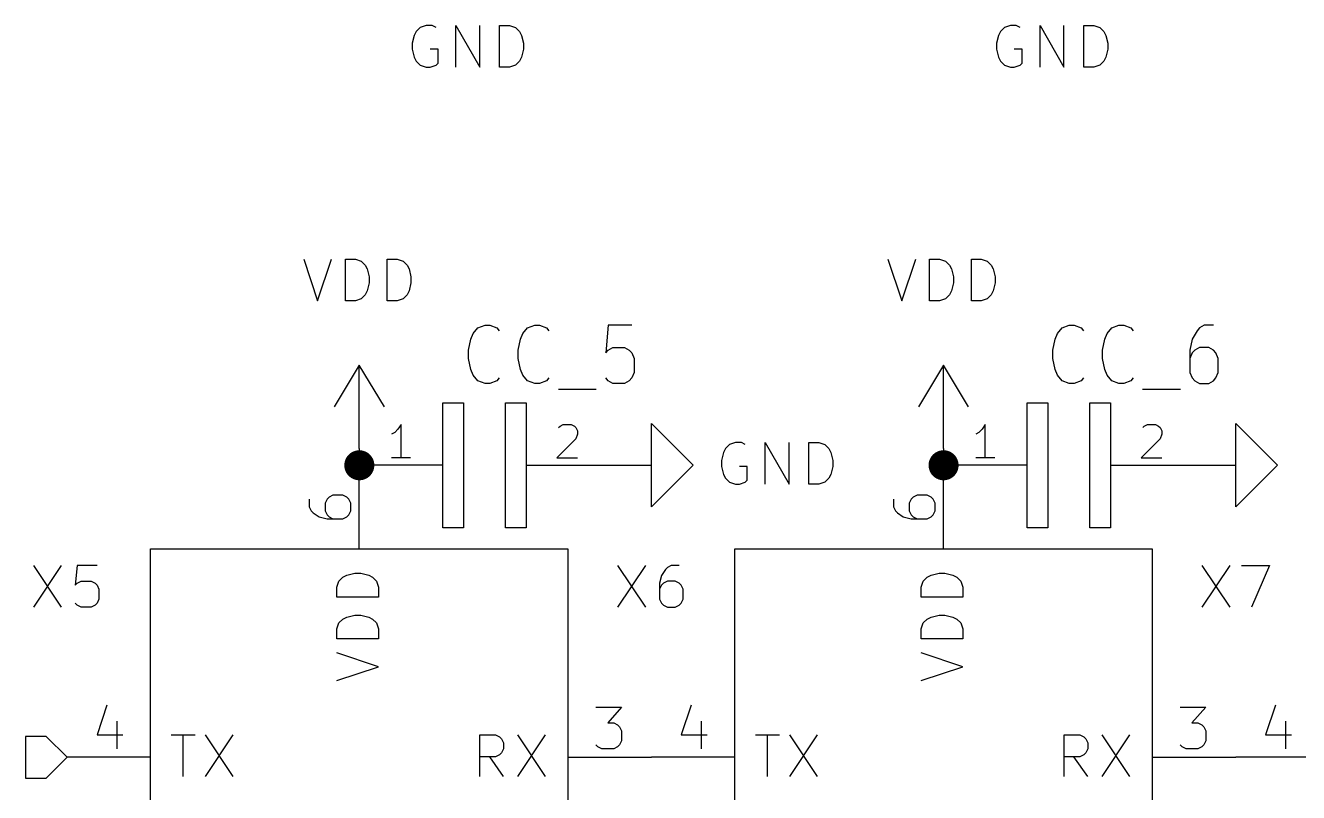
# Model space of a CAD drawing. Header units: millimetres. Extents: x 10 to 287, y -200 to -10.
# Drawn here: x 67.82 to 106.56, y -84.89 to -61.54 of the extents above; entities that cross this region are included whole.
import ezdxf

# ---------------------------------------------------------------- set-up
doc = ezdxf.new("R2010")
doc.units = ezdxf.units.MM
for name, color, linetype in [('GREENSIXTYFIVE', 129, 'CONTINUOUS'), ('LIGHTGREEN', 92, 'CONTINUOUS'), ('LIGHTRED', 12, 'CONTINUOUS'), ('RED', 14, 'CONTINUOUS'), ('YELLOWTHREE', 44, 'CONTINUOUS')]:
    doc.layers.add(name, color=color, linetype=linetype)

msp = doc.modelspace()

# ---------------------------------------------------------------- linework, layer by layer
at = {"layer": 'GREENSIXTYFIVE', "linetype": 'CONTINUOUS'}
for p, q in [((79.8285, -61.5997), (79.7075, -61.7207)), ((79.8285, -61.5997), (79.7075, -61.7207)), ((80.0099, -61.5392), (79.8285, -61.5997)), ((80.0099, -61.5392), (79.8285, -61.5997)), ((80.1913, -61.5392), (80.0099, -61.5392)), ((80.1913, -61.5392), (80.0099, -61.5392)), ((80.3123, -61.5997), (80.1913, -61.5392)), ((80.3123, -61.5997), (80.1913, -61.5392)), ((80.917, -62.8092), (80.917, -61.5392)), ((80.917, -61.5392), (81.6427, -62.8092)), ((80.917, -62.8092), (80.917, -61.5392)), ((80.917, -61.5392), (81.6427, -62.8092)), ((81.6427, -62.8092), (81.6427, -61.5392)), ((81.6427, -62.8092), (81.6427, -61.5392)), ((82.2475, -62.8092), (82.2475, -61.5392)), ((82.2475, -61.5392), (82.5499, -61.5392)), ((82.2475, -62.8092), (82.2475, -61.5392)), ((82.2475, -61.5392), (82.5499, -61.5392)), ((82.5499, -61.5392), (82.7313, -61.5997)), ((82.5499, -61.5392), (82.7313, -61.5997)), ((82.7313, -61.5997), (82.8523, -61.7207)), ((82.7313, -61.5997), (82.8523, -61.7207)), ((97.6085, -61.5997), (97.4875, -61.7207)), ((97.6085, -61.5997), (97.4875, -61.7207)), ((97.7899, -61.5392), (97.6085, -61.5997)), ((97.7899, -61.5392), (97.6085, -61.5997)), ((97.9713, -61.5392), (97.7899, -61.5392)), ((97.9713, -61.5392), (97.7899, -61.5392)), ((98.0923, -61.5997), (97.9713, -61.5392)), ((98.0923, -61.5997), (97.9713, -61.5392)), ((98.697, -62.8092), (98.697, -61.5392)), ((98.697, -61.5392), (99.4227, -62.8092)), ((98.697, -62.8092), (98.697, -61.5392)), ((98.697, -61.5392), (99.4227, -62.8092)), ((99.4227, -62.8092), (99.4227, -61.5392)), ((99.4227, -62.8092), (99.4227, -61.5392)), ((100.0275, -62.8092), (100.0275, -61.5392)), ((100.0275, -61.5392), (100.3299, -61.5392)), ((100.0275, -62.8092), (100.0275, -61.5392)), ((100.0275, -61.5392), (100.3299, -61.5392)), ((100.3299, -61.5392), (100.5113, -61.5997)), ((100.3299, -61.5392), (100.5113, -61.5997)), ((100.5113, -61.5997), (100.6323, -61.7207)), ((100.5113, -61.5997), (100.6323, -61.7207)), ((79.647, -61.8416), (79.5866, -62.0835)), ((79.647, -61.8416), (79.5866, -62.0835)), ((79.7075, -61.7207), (79.647, -61.8416)), ((79.7075, -61.7207), (79.647, -61.8416)), ((82.8523, -61.7207), (82.9128, -61.8416)), ((82.8523, -61.7207), (82.9128, -61.8416)), ((82.9128, -61.8416), (82.9732, -62.0835)), ((82.9128, -61.8416), (82.9732, -62.0835)), ((97.427, -61.8416), (97.3666, -62.0835)), ((97.427, -61.8416), (97.3666, -62.0835)), ((97.4875, -61.7207), (97.427, -61.8416)), ((97.4875, -61.7207), (97.427, -61.8416)), ((100.6323, -61.7207), (100.6928, -61.8416)), ((100.6323, -61.7207), (100.6928, -61.8416)), ((100.6928, -61.8416), (100.7532, -62.0835)), ((100.6928, -61.8416), (100.7532, -62.0835)), ((79.5866, -62.0835), (79.5866, -62.2649)), ((79.5866, -62.0835), (79.5866, -62.2649)), ((79.5866, -62.2649), (79.647, -62.5068)), ((79.5866, -62.2649), (79.647, -62.5068)), ((80.3727, -62.2649), (80.1308, -62.2649)), ((80.3727, -62.2649), (80.1308, -62.2649)), ((80.3727, -62.6883), (80.3727, -62.2649)), ((80.3727, -62.6883), (80.3727, -62.2649)), ((82.9732, -62.2649), (82.9128, -62.5068)), ((82.9732, -62.2649), (82.9128, -62.5068)), ((82.9732, -62.0835), (82.9732, -62.2649)), ((82.9732, -62.0835), (82.9732, -62.2649)), ((97.3666, -62.0835), (97.3666, -62.2649)), ((97.3666, -62.0835), (97.3666, -62.2649)), ((97.3666, -62.2649), (97.427, -62.5068)), ((97.3666, -62.2649), (97.427, -62.5068)), ((98.1527, -62.2649), (97.9108, -62.2649)), ((98.1527, -62.2649), (97.9108, -62.2649)), ((98.1527, -62.6883), (98.1527, -62.2649)), ((98.1527, -62.6883), (98.1527, -62.2649)), ((100.7532, -62.2649), (100.6928, -62.5068)), ((100.7532, -62.2649), (100.6928, -62.5068)), ((100.7532, -62.0835), (100.7532, -62.2649)), ((100.7532, -62.0835), (100.7532, -62.2649)), ((79.647, -62.5068), (79.7075, -62.6278)), ((79.647, -62.5068), (79.7075, -62.6278)), ((79.7075, -62.6278), (79.8285, -62.7488)), ((79.7075, -62.6278), (79.8285, -62.7488)), ((79.8285, -62.7488), (80.0099, -62.8092)), ((79.8285, -62.7488), (80.0099, -62.8092)), ((80.1308, -62.8092), (80.3123, -62.7488)), ((80.1308, -62.8092), (80.3123, -62.7488)), ((80.3123, -62.7488), (80.3727, -62.6883)), ((80.3123, -62.7488), (80.3727, -62.6883)), ((82.7313, -62.7488), (82.5499, -62.8092)), ((82.7313, -62.7488), (82.5499, -62.8092)), ((82.8523, -62.6278), (82.7313, -62.7488)), ((82.8523, -62.6278), (82.7313, -62.7488)), ((82.9128, -62.5068), (82.8523, -62.6278)), ((82.9128, -62.5068), (82.8523, -62.6278)), ((97.427, -62.5068), (97.4875, -62.6278)), ((97.427, -62.5068), (97.4875, -62.6278)), ((97.4875, -62.6278), (97.6085, -62.7488)), ((97.4875, -62.6278), (97.6085, -62.7488)), ((97.6085, -62.7488), (97.7899, -62.8092)), ((97.6085, -62.7488), (97.7899, -62.8092)), ((97.9108, -62.8092), (98.0923, -62.7488)), ((97.9108, -62.8092), (98.0923, -62.7488)), ((98.0923, -62.7488), (98.1527, -62.6883)), ((98.0923, -62.7488), (98.1527, -62.6883)), ((100.5113, -62.7488), (100.3299, -62.8092)), ((100.5113, -62.7488), (100.3299, -62.8092)), ((100.6323, -62.6278), (100.5113, -62.7488)), ((100.6323, -62.6278), (100.5113, -62.7488)), ((100.6928, -62.5068), (100.6323, -62.6278)), ((100.6928, -62.5068), (100.6323, -62.6278)), ((80.0099, -62.8092), (80.1308, -62.8092)), ((80.0099, -62.8092), (80.1308, -62.8092)), ((82.5499, -62.8092), (82.2475, -62.8092)), ((82.5499, -62.8092), (82.2475, -62.8092)), ((97.7899, -62.8092), (97.9108, -62.8092)), ((97.7899, -62.8092), (97.9108, -62.8092)), ((100.3299, -62.8092), (100.0275, -62.8092)), ((100.3299, -62.8092), (100.0275, -62.8092)), ((76.2846, -68.6512), (76.7079, -69.9212)), ((76.2846, -68.6512), (76.7079, -69.9212)), ((76.7079, -69.9212), (77.1313, -68.6512)), ((76.7079, -69.9212), (77.1313, -68.6512)), ((77.5546, -69.9212), (77.5546, -68.6512)), ((77.5546, -68.6512), (77.857, -68.6512)), ((77.5546, -69.9212), (77.5546, -68.6512)), ((77.5546, -68.6512), (77.857, -68.6512)), ((77.857, -68.6512), (78.0384, -68.7117)), ((77.857, -68.6512), (78.0384, -68.7117)), ((78.0384, -68.7117), (78.1594, -68.8327)), ((78.0384, -68.7117), (78.1594, -68.8327)), ((78.1594, -68.8327), (78.2199, -68.9536)), ((78.1594, -68.8327), (78.2199, -68.9536)), ((78.2199, -68.9536), (78.2803, -69.1955)), ((78.2199, -68.9536), (78.2803, -69.1955)), ((78.8246, -69.9212), (78.8246, -68.6512)), ((78.8246, -68.6512), (79.127, -68.6512)), ((78.8246, -69.9212), (78.8246, -68.6512)), ((78.8246, -68.6512), (79.127, -68.6512)), ((79.127, -68.6512), (79.3084, -68.7117)), ((79.127, -68.6512), (79.3084, -68.7117)), ((79.3084, -68.7117), (79.4294, -68.8327)), ((79.3084, -68.7117), (79.4294, -68.8327)), ((79.4294, -68.8327), (79.4899, -68.9536)), ((79.4294, -68.8327), (79.4899, -68.9536)), ((79.4899, -68.9536), (79.5503, -69.1955)), ((79.4899, -68.9536), (79.5503, -69.1955)), ((94.0646, -68.6512), (94.4879, -69.9212)), ((94.0646, -68.6512), (94.4879, -69.9212)), ((94.4879, -69.9212), (94.9113, -68.6512)), ((94.4879, -69.9212), (94.9113, -68.6512)), ((95.3346, -69.9212), (95.3346, -68.6512)), ((95.3346, -68.6512), (95.637, -68.6512)), ((95.3346, -69.9212), (95.3346, -68.6512)), ((95.3346, -68.6512), (95.637, -68.6512)), ((95.637, -68.6512), (95.8184, -68.7117)), ((95.637, -68.6512), (95.8184, -68.7117)), ((95.8184, -68.7117), (95.9394, -68.8327)), ((95.8184, -68.7117), (95.9394, -68.8327)), ((95.9394, -68.8327), (95.9999, -68.9536)), ((95.9394, -68.8327), (95.9999, -68.9536)), ((95.9999, -68.9536), (96.0603, -69.1955)), ((95.9999, -68.9536), (96.0603, -69.1955)), ((96.6046, -69.9212), (96.6046, -68.6512)), ((96.6046, -68.6512), (96.907, -68.6512)), ((96.6046, -69.9212), (96.6046, -68.6512)), ((96.6046, -68.6512), (96.907, -68.6512)), ((96.907, -68.6512), (97.0884, -68.7117)), ((96.907, -68.6512), (97.0884, -68.7117)), ((97.0884, -68.7117), (97.2094, -68.8327)), ((97.0884, -68.7117), (97.2094, -68.8327)), ((97.2094, -68.8327), (97.2699, -68.9536)), ((97.2094, -68.8327), (97.2699, -68.9536)), ((97.2699, -68.9536), (97.3303, -69.1955)), ((97.2699, -68.9536), (97.3303, -69.1955)), ((78.2803, -69.1955), (78.2803, -69.3769)), ((78.2803, -69.1955), (78.2803, -69.3769)), ((79.5503, -69.1955), (79.5503, -69.3769)), ((79.5503, -69.1955), (79.5503, -69.3769)), ((96.0603, -69.1955), (96.0603, -69.3769)), ((96.0603, -69.1955), (96.0603, -69.3769)), ((97.3303, -69.1955), (97.3303, -69.3769)), ((97.3303, -69.1955), (97.3303, -69.3769)), ((78.2199, -69.6188), (78.1594, -69.7398)), ((78.2199, -69.6188), (78.1594, -69.7398)), ((78.2803, -69.3769), (78.2199, -69.6188)), ((78.2803, -69.3769), (78.2199, -69.6188)), ((79.4899, -69.6188), (79.4294, -69.7398)), ((79.4899, -69.6188), (79.4294, -69.7398)), ((79.5503, -69.3769), (79.4899, -69.6188)), ((79.5503, -69.3769), (79.4899, -69.6188)), ((95.9999, -69.6188), (95.9394, -69.7398)), ((95.9999, -69.6188), (95.9394, -69.7398)), ((96.0603, -69.3769), (95.9999, -69.6188)), ((96.0603, -69.3769), (95.9999, -69.6188)), ((97.2699, -69.6188), (97.2094, -69.7398)), ((97.2699, -69.6188), (97.2094, -69.7398)), ((97.3303, -69.3769), (97.2699, -69.6188)), ((97.3303, -69.3769), (97.2699, -69.6188)), ((77.857, -69.9212), (77.5546, -69.9212)), ((77.857, -69.9212), (77.5546, -69.9212)), ((78.0384, -69.8608), (77.857, -69.9212)), ((78.0384, -69.8608), (77.857, -69.9212)), ((78.1594, -69.7398), (78.0384, -69.8608)), ((78.1594, -69.7398), (78.0384, -69.8608)), ((79.127, -69.9212), (78.8246, -69.9212)), ((79.127, -69.9212), (78.8246, -69.9212)), ((79.3084, -69.8608), (79.127, -69.9212)), ((79.3084, -69.8608), (79.127, -69.9212)), ((79.4294, -69.7398), (79.3084, -69.8608)), ((79.4294, -69.7398), (79.3084, -69.8608)), ((95.637, -69.9212), (95.3346, -69.9212)), ((95.637, -69.9212), (95.3346, -69.9212)), ((95.8184, -69.8608), (95.637, -69.9212)), ((95.8184, -69.8608), (95.637, -69.9212)), ((95.9394, -69.7398), (95.8184, -69.8608)), ((95.9394, -69.7398), (95.8184, -69.8608)), ((96.907, -69.9212), (96.6046, -69.9212)), ((96.907, -69.9212), (96.6046, -69.9212)), ((97.0884, -69.8608), (96.907, -69.9212)), ((97.0884, -69.8608), (96.907, -69.9212)), ((97.2094, -69.7398), (97.0884, -69.8608)), ((97.2094, -69.7398), (97.0884, -69.8608)), ((81.4451, -70.9166), (81.589, -70.7473)), ((81.4451, -70.9166), (81.589, -70.7473)), ((81.589, -70.7473), (81.8049, -70.6626)), ((81.589, -70.7473), (81.8049, -70.6626)), ((81.8049, -70.6626), (81.9488, -70.6626)), ((81.8049, -70.6626), (81.9488, -70.6626)), ((81.9488, -70.6626), (82.1647, -70.7473)), ((81.9488, -70.6626), (82.1647, -70.7473)), ((82.1647, -70.7473), (82.2367, -70.832)), ((82.1647, -70.7473), (82.2367, -70.832)), ((82.9564, -70.9166), (83.1003, -70.7473)), ((82.9564, -70.9166), (83.1003, -70.7473)), ((83.1003, -70.7473), (83.3162, -70.6626)), ((83.1003, -70.7473), (83.3162, -70.6626)), ((83.3162, -70.6626), (83.4601, -70.6626)), ((83.3162, -70.6626), (83.4601, -70.6626)), ((83.4601, -70.6626), (83.676, -70.7473)), ((83.4601, -70.6626), (83.676, -70.7473)), ((83.676, -70.7473), (83.748, -70.832)), ((83.676, -70.7473), (83.748, -70.832)), ((85.5472, -70.6626), (85.4752, -71.5093)), ((85.5472, -70.6626), (85.4752, -71.5093)), ((86.2669, -70.6626), (85.5472, -70.6626)), ((86.2669, -70.6626), (85.5472, -70.6626)), ((99.2251, -70.9166), (99.369, -70.7473)), ((99.2251, -70.9166), (99.369, -70.7473)), ((99.369, -70.7473), (99.5849, -70.6626)), ((99.369, -70.7473), (99.5849, -70.6626)), ((99.5849, -70.6626), (99.7288, -70.6626)), ((99.5849, -70.6626), (99.7288, -70.6626)), ((99.7288, -70.6626), (99.9447, -70.7473)), ((99.7288, -70.6626), (99.9447, -70.7473)), ((99.9447, -70.7473), (100.0167, -70.832)), ((99.9447, -70.7473), (100.0167, -70.832)), ((100.7364, -70.9166), (100.8803, -70.7473)), ((100.7364, -70.9166), (100.8803, -70.7473)), ((100.8803, -70.7473), (101.0962, -70.6626)), ((100.8803, -70.7473), (101.0962, -70.6626)), ((101.0962, -70.6626), (101.2401, -70.6626)), ((101.0962, -70.6626), (101.2401, -70.6626)), ((101.2401, -70.6626), (101.456, -70.7473)), ((101.2401, -70.6626), (101.456, -70.7473)), ((101.456, -70.7473), (101.528, -70.832)), ((101.456, -70.7473), (101.528, -70.832)), ((103.4711, -70.832), (103.3272, -71.086)), ((103.4711, -70.832), (103.3272, -71.086)), ((103.5431, -70.7473), (103.4711, -70.832)), ((103.5431, -70.7473), (103.4711, -70.832)), ((103.687, -70.6626), (103.5431, -70.7473)), ((103.687, -70.6626), (103.5431, -70.7473)), ((103.9749, -70.6626), (103.687, -70.6626)), ((103.9749, -70.6626), (103.687, -70.6626)), ((81.3011, -71.4246), (81.3731, -71.086)), ((81.3011, -71.4246), (81.3731, -71.086)), ((81.3731, -71.086), (81.4451, -70.9166)), ((81.3731, -71.086), (81.4451, -70.9166)), ((82.8124, -71.4246), (82.8844, -71.086)), ((82.8124, -71.4246), (82.8844, -71.086)), ((82.8844, -71.086), (82.9564, -70.9166)), ((82.8844, -71.086), (82.9564, -70.9166)), ((99.0811, -71.4246), (99.1531, -71.086)), ((99.0811, -71.4246), (99.1531, -71.086)), ((99.1531, -71.086), (99.2251, -70.9166)), ((99.1531, -71.086), (99.2251, -70.9166)), ((100.5924, -71.4246), (100.6644, -71.086)), ((100.5924, -71.4246), (100.6644, -71.086)), ((100.6644, -71.086), (100.7364, -70.9166)), ((100.6644, -71.086), (100.7364, -70.9166)), ((103.3272, -71.086), (103.2552, -71.4246)), ((103.3272, -71.086), (103.2552, -71.4246)), ((81.3011, -71.6786), (81.3011, -71.4246)), ((81.3011, -71.6786), (81.3011, -71.4246)), ((82.8124, -71.6786), (82.8124, -71.4246)), ((82.8124, -71.6786), (82.8124, -71.4246)), ((85.4752, -71.5093), (85.5472, -71.4246)), ((85.4752, -71.5093), (85.5472, -71.4246)), ((85.5472, -71.4246), (85.6911, -71.34)), ((85.5472, -71.4246), (85.6911, -71.34)), ((85.6911, -71.34), (86.051, -71.34)), ((85.6911, -71.34), (86.051, -71.34)), ((86.051, -71.34), (86.1949, -71.4246)), ((86.051, -71.34), (86.1949, -71.4246)), ((86.1949, -71.4246), (86.2669, -71.5093)), ((86.1949, -71.4246), (86.2669, -71.5093)), ((86.2669, -71.5093), (86.3388, -71.6786)), ((86.2669, -71.5093), (86.3388, -71.6786)), ((99.0811, -71.6786), (99.0811, -71.4246)), ((99.0811, -71.6786), (99.0811, -71.4246)), ((100.5924, -71.6786), (100.5924, -71.4246)), ((100.5924, -71.6786), (100.5924, -71.4246)), ((103.2552, -71.4246), (103.2552, -72.102)), ((103.2552, -71.4246), (103.2552, -72.102)), ((103.3272, -71.5093), (103.2552, -71.6786)), ((103.3272, -71.5093), (103.2552, -71.6786)), ((103.3992, -71.4246), (103.3272, -71.5093)), ((103.3992, -71.4246), (103.3272, -71.5093)), ((103.5431, -71.34), (103.3992, -71.4246)), ((103.5431, -71.34), (103.3992, -71.4246)), ((103.831, -71.34), (103.5431, -71.34)), ((103.831, -71.34), (103.5431, -71.34)), ((103.9749, -71.4246), (103.831, -71.34)), ((103.9749, -71.4246), (103.831, -71.34)), ((104.0469, -71.5093), (103.9749, -71.4246)), ((104.0469, -71.5093), (103.9749, -71.4246)), ((104.1188, -71.6786), (104.0469, -71.5093)), ((104.1188, -71.6786), (104.0469, -71.5093)), ((81.3731, -72.0173), (81.3011, -71.6786)), ((81.3731, -72.0173), (81.3011, -71.6786)), ((81.4451, -72.1866), (81.3731, -72.0173)), ((81.4451, -72.1866), (81.3731, -72.0173)), ((82.8844, -72.0173), (82.8124, -71.6786)), ((82.8844, -72.0173), (82.8124, -71.6786)), ((82.9564, -72.1866), (82.8844, -72.0173)), ((82.9564, -72.1866), (82.8844, -72.0173)), ((86.3388, -71.6786), (86.3388, -72.102)), ((86.3388, -71.6786), (86.3388, -72.102)), ((99.1531, -72.0173), (99.0811, -71.6786)), ((99.1531, -72.0173), (99.0811, -71.6786)), ((99.2251, -72.1866), (99.1531, -72.0173)), ((99.2251, -72.1866), (99.1531, -72.0173)), ((100.6644, -72.0173), (100.5924, -71.6786)), ((100.6644, -72.0173), (100.5924, -71.6786)), ((100.7364, -72.1866), (100.6644, -72.0173)), ((100.7364, -72.1866), (100.6644, -72.0173)), ((104.1188, -72.102), (104.1188, -71.6786)), ((104.1188, -72.102), (104.1188, -71.6786)), ((81.589, -72.356), (81.4451, -72.1866)), ((81.589, -72.356), (81.4451, -72.1866)), ((81.8049, -72.4406), (81.589, -72.356)), ((81.8049, -72.4406), (81.589, -72.356)), ((81.9488, -72.4406), (81.8049, -72.4406)), ((81.9488, -72.4406), (81.8049, -72.4406)), ((82.1647, -72.356), (81.9488, -72.4406)), ((82.1647, -72.356), (81.9488, -72.4406)), ((82.2367, -72.2713), (82.1647, -72.356)), ((82.2367, -72.2713), (82.1647, -72.356)), ((83.1003, -72.356), (82.9564, -72.1866)), ((83.1003, -72.356), (82.9564, -72.1866)), ((83.3162, -72.4406), (83.1003, -72.356)), ((83.3162, -72.4406), (83.1003, -72.356)), ((83.4601, -72.4406), (83.3162, -72.4406)), ((83.4601, -72.4406), (83.3162, -72.4406)), ((83.676, -72.356), (83.4601, -72.4406)), ((83.676, -72.356), (83.4601, -72.4406)), ((83.748, -72.2713), (83.676, -72.356)), ((83.748, -72.2713), (83.676, -72.356)), ((85.5472, -72.356), (85.4752, -72.2713)), ((85.5472, -72.356), (85.4752, -72.2713)), ((85.6911, -72.4406), (85.5472, -72.356)), ((85.6911, -72.4406), (85.5472, -72.356)), ((86.051, -72.4406), (85.6911, -72.4406)), ((86.051, -72.4406), (85.6911, -72.4406)), ((86.1949, -72.356), (86.051, -72.4406)), ((86.1949, -72.356), (86.051, -72.4406)), ((86.2669, -72.2713), (86.1949, -72.356)), ((86.2669, -72.2713), (86.1949, -72.356)), ((86.3388, -72.102), (86.2669, -72.2713)), ((86.3388, -72.102), (86.2669, -72.2713)), ((99.369, -72.356), (99.2251, -72.1866)), ((99.369, -72.356), (99.2251, -72.1866)), ((99.5849, -72.4406), (99.369, -72.356)), ((99.5849, -72.4406), (99.369, -72.356)), ((99.7288, -72.4406), (99.5849, -72.4406)), ((99.7288, -72.4406), (99.5849, -72.4406)), ((99.9447, -72.356), (99.7288, -72.4406)), ((99.9447, -72.356), (99.7288, -72.4406)), ((100.0167, -72.2713), (99.9447, -72.356)), ((100.0167, -72.2713), (99.9447, -72.356)), ((100.8803, -72.356), (100.7364, -72.1866)), ((100.8803, -72.356), (100.7364, -72.1866)), ((101.0962, -72.4406), (100.8803, -72.356)), ((101.0962, -72.4406), (100.8803, -72.356)), ((101.2401, -72.4406), (101.0962, -72.4406)), ((101.2401, -72.4406), (101.0962, -72.4406)), ((101.456, -72.356), (101.2401, -72.4406)), ((101.456, -72.356), (101.2401, -72.4406)), ((101.528, -72.2713), (101.456, -72.356)), ((101.528, -72.2713), (101.456, -72.356)), ((103.2552, -72.102), (103.3272, -72.2713)), ((103.2552, -72.102), (103.3272, -72.2713)), ((103.3272, -72.2713), (103.3992, -72.356)), ((103.3272, -72.2713), (103.3992, -72.356)), ((103.3992, -72.356), (103.5431, -72.4406)), ((103.3992, -72.356), (103.5431, -72.4406)), ((103.5431, -72.4406), (103.831, -72.4406)), ((103.5431, -72.4406), (103.831, -72.4406)), ((103.831, -72.4406), (103.9749, -72.356)), ((103.831, -72.4406), (103.9749, -72.356)), ((103.9749, -72.356), (104.0469, -72.2713)), ((103.9749, -72.356), (104.0469, -72.2713)), ((104.0469, -72.2713), (104.1188, -72.102)), ((104.0469, -72.2713), (104.1188, -72.102)), ((84.0359, -72.61), (85.1873, -72.61)), ((84.0359, -72.61), (85.1873, -72.61)), ((101.8159, -72.61), (102.9673, -72.61)), ((101.8159, -72.61), (102.9673, -72.61)), ((89.241, -74.2996), (89.12, -74.4206)), ((89.241, -74.2996), (89.12, -74.4206)), ((89.4224, -74.2391), (89.241, -74.2996)), ((89.4224, -74.2391), (89.241, -74.2996)), ((89.6038, -74.2391), (89.4224, -74.2391)), ((89.6038, -74.2391), (89.4224, -74.2391)), ((89.7248, -74.2996), (89.6038, -74.2391)), ((89.7248, -74.2996), (89.6038, -74.2391)), ((90.3295, -75.5091), (90.3295, -74.2391)), ((90.3295, -74.2391), (91.0552, -75.5091)), ((90.3295, -75.5091), (90.3295, -74.2391)), ((90.3295, -74.2391), (91.0552, -75.5091)), ((91.0552, -75.5091), (91.0552, -74.2391)), ((91.0552, -75.5091), (91.0552, -74.2391)), ((91.66, -75.5091), (91.66, -74.2391)), ((91.66, -74.2391), (91.9624, -74.2391)), ((91.66, -75.5091), (91.66, -74.2391)), ((91.66, -74.2391), (91.9624, -74.2391)), ((91.9624, -74.2391), (92.1438, -74.2996)), ((91.9624, -74.2391), (92.1438, -74.2996)), ((92.1438, -74.2996), (92.2648, -74.4206)), ((92.1438, -74.2996), (92.2648, -74.4206)), ((89.0595, -74.5415), (88.9991, -74.7834)), ((89.0595, -74.5415), (88.9991, -74.7834)), ((89.12, -74.4206), (89.0595, -74.5415)), ((89.12, -74.4206), (89.0595, -74.5415)), ((92.2648, -74.4206), (92.3253, -74.5415)), ((92.2648, -74.4206), (92.3253, -74.5415)), ((92.3253, -74.5415), (92.3857, -74.7834)), ((92.3253, -74.5415), (92.3857, -74.7834)), ((88.9991, -74.7834), (88.9991, -74.9648)), ((88.9991, -74.7834), (88.9991, -74.9648)), ((88.9991, -74.9648), (89.0595, -75.2067)), ((88.9991, -74.9648), (89.0595, -75.2067)), ((89.7852, -74.9648), (89.5433, -74.9648)), ((89.7852, -74.9648), (89.5433, -74.9648)), ((89.7852, -75.3882), (89.7852, -74.9648)), ((89.7852, -75.3882), (89.7852, -74.9648)), ((92.3857, -74.9648), (92.3253, -75.2067)), ((92.3857, -74.9648), (92.3253, -75.2067)), ((92.3857, -74.7834), (92.3857, -74.9648)), ((92.3857, -74.7834), (92.3857, -74.9648)), ((89.0595, -75.2067), (89.12, -75.3277)), ((89.0595, -75.2067), (89.12, -75.3277)), ((89.12, -75.3277), (89.241, -75.4487)), ((89.12, -75.3277), (89.241, -75.4487)), ((89.241, -75.4487), (89.4224, -75.5091)), ((89.241, -75.4487), (89.4224, -75.5091)), ((89.4224, -75.5091), (89.5433, -75.5091)), ((89.4224, -75.5091), (89.5433, -75.5091)), ((89.5433, -75.5091), (89.7248, -75.4487)), ((89.5433, -75.5091), (89.7248, -75.4487)), ((89.7248, -75.4487), (89.7852, -75.3882)), ((89.7248, -75.4487), (89.7852, -75.3882)), ((91.9624, -75.5091), (91.66, -75.5091)), ((91.9624, -75.5091), (91.66, -75.5091)), ((92.1438, -75.4487), (91.9624, -75.5091)), ((92.1438, -75.4487), (91.9624, -75.5091)), ((92.2648, -75.3277), (92.1438, -75.4487)), ((92.2648, -75.3277), (92.1438, -75.4487)), ((92.3253, -75.2067), (92.2648, -75.3277)), ((92.3253, -75.2067), (92.2648, -75.3277)), ((68.0599, -77.979), (68.9065, -79.249)), ((68.9065, -77.979), (68.0599, -79.249)), ((68.0599, -77.979), (68.9065, -79.249)), ((68.9065, -77.979), (68.0599, -79.249)), ((69.3903, -77.979), (69.3299, -78.5838)), ((69.3903, -77.979), (69.3299, -78.5838)), ((69.9951, -77.979), (69.3903, -77.979)), ((69.9951, -77.979), (69.3903, -77.979)), ((77.5979, -78.2803), (77.8398, -78.2199)), ((77.5979, -78.2803), (77.8398, -78.2199)), ((77.8398, -78.2199), (78.0212, -78.2199)), ((77.8398, -78.2199), (78.0212, -78.2199)), ((78.0212, -78.2199), (78.2631, -78.2803)), ((78.0212, -78.2199), (78.2631, -78.2803)), ((85.8399, -77.979), (86.6865, -79.249)), ((86.6865, -77.979), (85.8399, -79.249)), ((85.8399, -77.979), (86.6865, -79.249)), ((86.6865, -77.979), (85.8399, -79.249)), ((87.2913, -78.1), (87.1703, -78.2814)), ((87.2913, -78.1), (87.1703, -78.2814)), ((87.3518, -78.0395), (87.2913, -78.1)), ((87.3518, -78.0395), (87.2913, -78.1)), ((87.4727, -77.979), (87.3518, -78.0395)), ((87.4727, -77.979), (87.3518, -78.0395)), ((87.7146, -77.979), (87.4727, -77.979)), ((87.7146, -77.979), (87.4727, -77.979)), ((95.3779, -78.2803), (95.6198, -78.2199)), ((95.3779, -78.2803), (95.6198, -78.2199)), ((95.6198, -78.2199), (95.8012, -78.2199)), ((95.6198, -78.2199), (95.8012, -78.2199)), ((95.8012, -78.2199), (96.0431, -78.2803)), ((95.8012, -78.2199), (96.0431, -78.2803)), ((103.6199, -77.979), (104.4665, -79.249)), ((104.4665, -77.979), (103.6199, -79.249)), ((103.6199, -77.979), (104.4665, -79.249)), ((104.4665, -77.979), (103.6199, -79.249)), ((104.8294, -77.979), (105.676, -77.979)), ((104.8294, -77.979), (105.676, -77.979)), ((105.676, -77.979), (105.1318, -79.249)), ((105.676, -77.979), (105.1318, -79.249)), ((69.3299, -78.5838), (69.3903, -78.5233)), ((69.3299, -78.5838), (69.3903, -78.5233)), ((69.3903, -78.5233), (69.5113, -78.4628)), ((69.3903, -78.5233), (69.5113, -78.4628)), ((69.5113, -78.4628), (69.8137, -78.4628)), ((69.5113, -78.4628), (69.8137, -78.4628)), ((69.8137, -78.4628), (69.9346, -78.5233)), ((69.8137, -78.4628), (69.9346, -78.5233)), ((69.9346, -78.5233), (69.9951, -78.5838)), ((69.9346, -78.5233), (69.9951, -78.5838)), ((69.9951, -78.5838), (70.0556, -78.7047)), ((69.9951, -78.5838), (70.0556, -78.7047)), ((77.2955, -78.6432), (77.356, -78.4618)), ((77.2955, -78.6432), (77.356, -78.4618)), ((77.2955, -78.9456), (77.2955, -78.6432)), ((77.2955, -78.9456), (77.2955, -78.6432)), ((77.356, -78.4618), (77.477, -78.3408)), ((77.356, -78.4618), (77.477, -78.3408)), ((77.477, -78.3408), (77.5979, -78.2803)), ((77.477, -78.3408), (77.5979, -78.2803)), ((78.2631, -78.2803), (78.3841, -78.3408)), ((78.2631, -78.2803), (78.3841, -78.3408)), ((78.3841, -78.3408), (78.5051, -78.4618)), ((78.3841, -78.3408), (78.5051, -78.4618)), ((78.5051, -78.4618), (78.5655, -78.6432)), ((78.5051, -78.4618), (78.5655, -78.6432)), ((78.5655, -78.6432), (78.5655, -78.9456)), ((78.5655, -78.6432), (78.5655, -78.9456)), ((87.1703, -78.2814), (87.1099, -78.5233)), ((87.1703, -78.2814), (87.1099, -78.5233)), ((87.1099, -78.5233), (87.1099, -79.0071)), ((87.1099, -78.5233), (87.1099, -79.0071)), ((87.1703, -78.5838), (87.1099, -78.7047)), ((87.1703, -78.5838), (87.1099, -78.7047)), ((87.2308, -78.5233), (87.1703, -78.5838)), ((87.2308, -78.5233), (87.1703, -78.5838)), ((87.3518, -78.4628), (87.2308, -78.5233)), ((87.3518, -78.4628), (87.2308, -78.5233)), ((87.5937, -78.4628), (87.3518, -78.4628)), ((87.5937, -78.4628), (87.3518, -78.4628)), ((87.7146, -78.5233), (87.5937, -78.4628)), ((87.7146, -78.5233), (87.5937, -78.4628)), ((87.7751, -78.5838), (87.7146, -78.5233)), ((87.7751, -78.5838), (87.7146, -78.5233)), ((87.8356, -78.7047), (87.7751, -78.5838)), ((87.8356, -78.7047), (87.7751, -78.5838)), ((95.0755, -78.6432), (95.136, -78.4618)), ((95.0755, -78.6432), (95.136, -78.4618)), ((95.0755, -78.9456), (95.0755, -78.6432)), ((95.0755, -78.9456), (95.0755, -78.6432)), ((95.136, -78.4618), (95.257, -78.3408)), ((95.136, -78.4618), (95.257, -78.3408)), ((95.257, -78.3408), (95.3779, -78.2803)), ((95.257, -78.3408), (95.3779, -78.2803)), ((96.0431, -78.2803), (96.1641, -78.3408)), ((96.0431, -78.2803), (96.1641, -78.3408)), ((96.1641, -78.3408), (96.2851, -78.4618)), ((96.1641, -78.3408), (96.2851, -78.4618)), ((96.2851, -78.4618), (96.3455, -78.6432)), ((96.2851, -78.4618), (96.3455, -78.6432)), ((96.3455, -78.6432), (96.3455, -78.9456)), ((96.3455, -78.6432), (96.3455, -78.9456)), ((70.0556, -79.0071), (69.9951, -79.1281)), ((70.0556, -79.0071), (69.9951, -79.1281)), ((70.0556, -78.7047), (70.0556, -79.0071)), ((70.0556, -78.7047), (70.0556, -79.0071)), ((78.5655, -78.9456), (77.2955, -78.9456)), ((78.5655, -78.9456), (77.2955, -78.9456)), ((87.1099, -79.0071), (87.1703, -79.1281)), ((87.1099, -79.0071), (87.1703, -79.1281)), ((87.7751, -79.1281), (87.8356, -79.0071)), ((87.7751, -79.1281), (87.8356, -79.0071)), ((87.8356, -79.0071), (87.8356, -78.7047)), ((87.8356, -79.0071), (87.8356, -78.7047)), ((96.3455, -78.9456), (95.0755, -78.9456)), ((96.3455, -78.9456), (95.0755, -78.9456)), ((69.3903, -79.1886), (69.3299, -79.1281)), ((69.3903, -79.1886), (69.3299, -79.1281)), ((69.5113, -79.249), (69.3903, -79.1886)), ((69.5113, -79.249), (69.3903, -79.1886)), ((69.8137, -79.249), (69.5113, -79.249)), ((69.8137, -79.249), (69.5113, -79.249)), ((69.9346, -79.1886), (69.8137, -79.249)), ((69.9346, -79.1886), (69.8137, -79.249)), ((69.9951, -79.1281), (69.9346, -79.1886)), ((69.9951, -79.1281), (69.9346, -79.1886)), ((87.1703, -79.1281), (87.2308, -79.1886)), ((87.1703, -79.1281), (87.2308, -79.1886)), ((87.2308, -79.1886), (87.3518, -79.249)), ((87.2308, -79.1886), (87.3518, -79.249)), ((87.3518, -79.249), (87.5937, -79.249)), ((87.3518, -79.249), (87.5937, -79.249)), ((87.5937, -79.249), (87.7146, -79.1886)), ((87.5937, -79.249), (87.7146, -79.1886)), ((87.7146, -79.1886), (87.7751, -79.1281)), ((87.7146, -79.1886), (87.7751, -79.1281)), ((77.2955, -79.9132), (77.356, -79.7318)), ((77.2955, -79.9132), (77.356, -79.7318)), ((77.356, -79.7318), (77.477, -79.6108)), ((77.356, -79.7318), (77.477, -79.6108)), ((77.477, -79.6108), (77.5979, -79.5503)), ((77.477, -79.6108), (77.5979, -79.5503)), ((77.5979, -79.5503), (77.8398, -79.4899)), ((77.5979, -79.5503), (77.8398, -79.4899)), ((77.8398, -79.4899), (78.0212, -79.4899)), ((77.8398, -79.4899), (78.0212, -79.4899)), ((78.0212, -79.4899), (78.2631, -79.5503)), ((78.0212, -79.4899), (78.2631, -79.5503)), ((78.2631, -79.5503), (78.3841, -79.6108)), ((78.2631, -79.5503), (78.3841, -79.6108)), ((78.3841, -79.6108), (78.5051, -79.7318)), ((78.3841, -79.6108), (78.5051, -79.7318)), ((78.5051, -79.7318), (78.5655, -79.9132)), ((78.5051, -79.7318), (78.5655, -79.9132)), ((95.0755, -79.9132), (95.136, -79.7318)), ((95.0755, -79.9132), (95.136, -79.7318)), ((95.136, -79.7318), (95.257, -79.6108)), ((95.136, -79.7318), (95.257, -79.6108)), ((95.257, -79.6108), (95.3779, -79.5503)), ((95.257, -79.6108), (95.3779, -79.5503)), ((95.3779, -79.5503), (95.6198, -79.4899)), ((95.3779, -79.5503), (95.6198, -79.4899)), ((95.6198, -79.4899), (95.8012, -79.4899)), ((95.6198, -79.4899), (95.8012, -79.4899)), ((95.8012, -79.4899), (96.0431, -79.5503)), ((95.8012, -79.4899), (96.0431, -79.5503)), ((96.0431, -79.5503), (96.1641, -79.6108)), ((96.0431, -79.5503), (96.1641, -79.6108)), ((96.1641, -79.6108), (96.2851, -79.7318)), ((96.1641, -79.6108), (96.2851, -79.7318)), ((96.2851, -79.7318), (96.3455, -79.9132)), ((96.2851, -79.7318), (96.3455, -79.9132)), ((77.2955, -80.2156), (77.2955, -79.9132)), ((77.2955, -80.2156), (77.2955, -79.9132)), ((78.5655, -79.9132), (78.5655, -80.2156)), ((78.5655, -79.9132), (78.5655, -80.2156)), ((95.0755, -80.2156), (95.0755, -79.9132)), ((95.0755, -80.2156), (95.0755, -79.9132)), ((96.3455, -79.9132), (96.3455, -80.2156)), ((96.3455, -79.9132), (96.3455, -80.2156)), ((78.5655, -80.2156), (77.2955, -80.2156)), ((78.5655, -80.2156), (77.2955, -80.2156)), ((96.3455, -80.2156), (95.0755, -80.2156)), ((96.3455, -80.2156), (95.0755, -80.2156)), ((78.5655, -81.0623), (77.2955, -80.6389)), ((78.5655, -81.0623), (77.2955, -80.6389)), ((96.3455, -81.0623), (95.0755, -80.6389)), ((96.3455, -81.0623), (95.0755, -80.6389)), ((77.2955, -81.4856), (78.5655, -81.0623)), ((77.2955, -81.4856), (78.5655, -81.0623)), ((95.0755, -81.4856), (96.3455, -81.0623)), ((95.0755, -81.4856), (96.3455, -81.0623)), ((72.2569, -83.1375), (72.9826, -83.1375)), ((72.2569, -83.1375), (72.9826, -83.1375)), ((72.6198, -84.4075), (72.6198, -83.1375)), ((72.6198, -84.4075), (72.6198, -83.1375)), ((73.285, -83.1375), (74.1316, -84.4075)), ((74.1316, -83.1375), (73.285, -84.4075)), ((73.285, -83.1375), (74.1316, -84.4075)), ((74.1316, -83.1375), (73.285, -84.4075)), ((81.6428, -84.4075), (81.6428, -83.1375)), ((81.6428, -83.1375), (82.1266, -83.1375)), ((81.6428, -84.4075), (81.6428, -83.1375)), ((81.6428, -83.1375), (82.1266, -83.1375)), ((82.1266, -83.1375), (82.2476, -83.198)), ((82.1266, -83.1375), (82.2476, -83.198)), ((82.2476, -83.198), (82.3081, -83.2585)), ((82.2476, -83.198), (82.3081, -83.2585)), ((82.3081, -83.2585), (82.3685, -83.3794)), ((82.3081, -83.2585), (82.3685, -83.3794)), ((82.7919, -83.1375), (83.6385, -84.4075)), ((83.6385, -83.1375), (82.7919, -84.4075)), ((82.7919, -83.1375), (83.6385, -84.4075)), ((83.6385, -83.1375), (82.7919, -84.4075)), ((90.0369, -83.1375), (90.7626, -83.1375)), ((90.0369, -83.1375), (90.7626, -83.1375)), ((90.3998, -84.4075), (90.3998, -83.1375)), ((90.3998, -84.4075), (90.3998, -83.1375)), ((91.065, -83.1375), (91.9116, -84.4075)), ((91.9116, -83.1375), (91.065, -84.4075)), ((91.065, -83.1375), (91.9116, -84.4075)), ((91.9116, -83.1375), (91.065, -84.4075)), ((99.4228, -84.4075), (99.4228, -83.1375)), ((99.4228, -83.1375), (99.9066, -83.1375)), ((99.4228, -84.4075), (99.4228, -83.1375)), ((99.4228, -83.1375), (99.9066, -83.1375)), ((99.9066, -83.1375), (100.0276, -83.198)), ((99.9066, -83.1375), (100.0276, -83.198)), ((100.0276, -83.198), (100.0881, -83.2585)), ((100.0276, -83.198), (100.0881, -83.2585)), ((100.0881, -83.2585), (100.1485, -83.3794)), ((100.0881, -83.2585), (100.1485, -83.3794)), ((100.5719, -83.1375), (101.4185, -84.4075)), ((101.4185, -83.1375), (100.5719, -84.4075)), ((100.5719, -83.1375), (101.4185, -84.4075)), ((101.4185, -83.1375), (100.5719, -84.4075)), ((82.3081, -83.6818), (82.2476, -83.7423)), ((82.3081, -83.6818), (82.2476, -83.7423)), ((82.3685, -83.5609), (82.3081, -83.6818)), ((82.3685, -83.5609), (82.3081, -83.6818)), ((82.3685, -83.3794), (82.3685, -83.5609)), ((82.3685, -83.3794), (82.3685, -83.5609)), ((100.0881, -83.6818), (100.0276, -83.7423)), ((100.0881, -83.6818), (100.0276, -83.7423)), ((100.1485, -83.5609), (100.0881, -83.6818)), ((100.1485, -83.5609), (100.0881, -83.6818)), ((100.1485, -83.3794), (100.1485, -83.5609)), ((100.1485, -83.3794), (100.1485, -83.5609)), ((82.1266, -83.8028), (81.6428, -83.8028)), ((82.1266, -83.8028), (81.6428, -83.8028)), ((82.3685, -84.4075), (81.9452, -83.8028)), ((82.3685, -84.4075), (81.9452, -83.8028)), ((82.2476, -83.7423), (82.1266, -83.8028)), ((82.2476, -83.7423), (82.1266, -83.8028)), ((99.9066, -83.8028), (99.4228, -83.8028)), ((99.9066, -83.8028), (99.4228, -83.8028)), ((100.1485, -84.4075), (99.7252, -83.8028)), ((100.1485, -84.4075), (99.7252, -83.8028)), ((100.0276, -83.7423), (99.9066, -83.8028)), ((100.0276, -83.7423), (99.9066, -83.8028))]:
    msp.add_line(p, q, dxfattribs=at)
at = {"layer": 'LIGHTGREEN', "linetype": 'CONTINUOUS'}
for p, q in [((77.978, -74.422), (77.978, -74.93)), ((95.758, -74.422), (95.758, -74.93))]:
    msp.add_line(p, q, dxfattribs=at)
at = {"layer": 'LIGHTGREEN', "const_width": 0.4572}
for points in [[(77.7494, -74.93, 1), (78.2066, -74.93, 1)], [(95.5294, -74.93, 1), (95.9866, -74.93, 1)]]:
    msp.add_lwpolyline(points, format="xyb", close=True, dxfattribs=at)
at = {"layer": 'LIGHTRED', "linetype": 'CONTINUOUS'}
for p, q in [((79.0544, -73.9299), (78.9577, -73.9783)), ((79.0544, -73.9299), (78.9577, -73.9783)), ((79.1512, -73.8332), (79.0544, -73.9299)), ((79.1512, -73.8332), (79.0544, -73.9299)), ((79.248, -73.688), (79.1512, -73.8332)), ((79.248, -73.688), (79.1512, -73.8332)), ((79.248, -74.704), (79.248, -73.688)), ((79.248, -74.704), (79.248, -73.688)), ((84.0377, -73.7848), (84.0861, -73.7364)), ((84.0377, -73.7848), (84.0861, -73.7364)), ((84.0861, -73.7364), (84.1828, -73.688)), ((84.0861, -73.7364), (84.1828, -73.688)), ((84.1828, -73.688), (84.4247, -73.688)), ((84.1828, -73.688), (84.4247, -73.688)), ((84.4247, -73.688), (84.5215, -73.7364)), ((84.4247, -73.688), (84.5215, -73.7364)), ((84.5215, -73.7364), (84.5699, -73.7848)), ((84.5215, -73.7364), (84.5699, -73.7848)), ((84.5699, -73.7848), (84.6182, -73.8816)), ((84.5699, -73.7848), (84.6182, -73.8816)), ((84.6182, -73.9783), (84.5699, -74.1235)), ((84.6182, -73.9783), (84.5699, -74.1235)), ((84.6182, -73.8816), (84.6182, -73.9783)), ((84.6182, -73.8816), (84.6182, -73.9783)), ((96.8344, -73.9299), (96.7377, -73.9783)), ((96.8344, -73.9299), (96.7377, -73.9783)), ((96.9312, -73.8332), (96.8344, -73.9299)), ((96.9312, -73.8332), (96.8344, -73.9299)), ((97.028, -73.688), (96.9312, -73.8332)), ((97.028, -73.688), (96.9312, -73.8332)), ((97.028, -74.704), (97.028, -73.688)), ((97.028, -74.704), (97.028, -73.688)), ((101.8177, -73.7848), (101.8661, -73.7364)), ((101.8177, -73.7848), (101.8661, -73.7364)), ((101.8661, -73.7364), (101.9628, -73.688)), ((101.8661, -73.7364), (101.9628, -73.688)), ((101.9628, -73.688), (102.2047, -73.688)), ((101.9628, -73.688), (102.2047, -73.688)), ((102.2047, -73.688), (102.3015, -73.7364)), ((102.2047, -73.688), (102.3015, -73.7364)), ((102.3015, -73.7364), (102.3499, -73.7848)), ((102.3015, -73.7364), (102.3499, -73.7848)), ((102.3499, -73.7848), (102.3982, -73.8816)), ((102.3499, -73.7848), (102.3982, -73.8816)), ((102.3982, -73.9783), (102.3499, -74.1235)), ((102.3982, -73.9783), (102.3499, -74.1235)), ((102.3982, -73.8816), (102.3982, -73.9783)), ((102.3982, -73.8816), (102.3982, -73.9783)), ((84.5699, -74.1235), (83.9893, -74.704)), ((84.5699, -74.1235), (83.9893, -74.704)), ((102.3499, -74.1235), (101.7693, -74.704)), ((102.3499, -74.1235), (101.7693, -74.704)), ((79.5382, -74.704), (78.9577, -74.704)), ((79.5382, -74.704), (78.9577, -74.704)), ((83.9893, -74.704), (84.6182, -74.704)), ((83.9893, -74.704), (84.6182, -74.704)), ((97.3182, -74.704), (96.7377, -74.704)), ((97.3182, -74.704), (96.7377, -74.704)), ((101.7693, -74.704), (102.3982, -74.704)), ((101.7693, -74.704), (102.3982, -74.704)), ((77.0557, -75.8975), (76.9952, -75.958)), ((77.0557, -75.8975), (76.9952, -75.958)), ((77.1766, -75.837), (77.0557, -75.8975)), ((77.1766, -75.837), (77.0557, -75.8975)), ((77.479, -75.837), (77.1766, -75.837)), ((77.479, -75.837), (77.1766, -75.837)), ((77.6, -75.8975), (77.479, -75.837)), ((77.6, -75.8975), (77.479, -75.837)), ((77.6605, -75.958), (77.6, -75.8975)), ((77.6605, -75.958), (77.6, -75.8975)), ((94.8357, -75.8975), (94.7752, -75.958)), ((94.8357, -75.8975), (94.7752, -75.958)), ((94.9566, -75.837), (94.8357, -75.8975)), ((94.9566, -75.837), (94.8357, -75.8975)), ((95.259, -75.837), (94.9566, -75.837)), ((95.259, -75.837), (94.9566, -75.837)), ((95.38, -75.8975), (95.259, -75.837)), ((95.38, -75.8975), (95.259, -75.837)), ((95.4405, -75.958), (95.38, -75.8975)), ((95.4405, -75.958), (95.38, -75.8975)), ((76.4509, -75.958), (76.4509, -76.1999)), ((76.4509, -75.958), (76.4509, -76.1999)), ((76.4509, -76.1999), (76.5114, -76.3208)), ((76.4509, -76.1999), (76.5114, -76.3208)), ((76.5114, -76.3208), (76.5719, -76.3813)), ((76.5114, -76.3208), (76.5719, -76.3813)), ((76.9952, -75.958), (76.9347, -76.0789)), ((76.9952, -75.958), (76.9347, -76.0789)), ((76.9347, -76.0789), (76.9347, -76.3208)), ((76.9347, -76.0789), (76.9347, -76.3208)), ((76.9347, -76.3208), (76.9952, -76.4418)), ((76.9347, -76.3208), (76.9952, -76.4418)), ((77.7209, -76.0789), (77.6605, -75.958)), ((77.7209, -76.0789), (77.6605, -75.958)), ((77.6605, -76.4418), (77.7209, -76.3208)), ((77.6605, -76.4418), (77.7209, -76.3208)), ((77.7209, -76.3208), (77.7209, -76.0789)), ((77.7209, -76.3208), (77.7209, -76.0789)), ((94.2309, -75.958), (94.2309, -76.1999)), ((94.2309, -75.958), (94.2309, -76.1999)), ((94.2309, -76.1999), (94.2914, -76.3208)), ((94.2309, -76.1999), (94.2914, -76.3208)), ((94.2914, -76.3208), (94.3519, -76.3813)), ((94.2914, -76.3208), (94.3519, -76.3813)), ((94.7752, -75.958), (94.7147, -76.0789)), ((94.7752, -75.958), (94.7147, -76.0789)), ((94.7147, -76.0789), (94.7147, -76.3208)), ((94.7147, -76.0789), (94.7147, -76.3208)), ((94.7147, -76.3208), (94.7752, -76.4418)), ((94.7147, -76.3208), (94.7752, -76.4418)), ((95.5009, -76.0789), (95.4405, -75.958)), ((95.5009, -76.0789), (95.4405, -75.958)), ((95.4405, -76.4418), (95.5009, -76.3208)), ((95.4405, -76.4418), (95.5009, -76.3208)), ((95.5009, -76.3208), (95.5009, -76.0789)), ((95.5009, -76.3208), (95.5009, -76.0789)), ((76.5719, -76.3813), (76.7533, -76.5023)), ((76.5719, -76.3813), (76.7533, -76.5023)), ((76.7533, -76.5023), (76.9952, -76.5627)), ((76.7533, -76.5023), (76.9952, -76.5627)), ((76.9952, -76.4418), (77.0557, -76.5023)), ((76.9952, -76.4418), (77.0557, -76.5023)), ((76.9952, -76.5627), (77.479, -76.5627)), ((76.9952, -76.5627), (77.479, -76.5627)), ((77.0557, -76.5023), (77.1766, -76.5627)), ((77.0557, -76.5023), (77.1766, -76.5627)), ((77.479, -76.5627), (77.6, -76.5023)), ((77.479, -76.5627), (77.6, -76.5023)), ((77.6, -76.5023), (77.6605, -76.4418)), ((77.6, -76.5023), (77.6605, -76.4418)), ((94.3519, -76.3813), (94.5333, -76.5023)), ((94.3519, -76.3813), (94.5333, -76.5023)), ((94.5333, -76.5023), (94.7752, -76.5627)), ((94.5333, -76.5023), (94.7752, -76.5627)), ((94.7752, -76.4418), (94.8357, -76.5023)), ((94.7752, -76.4418), (94.8357, -76.5023)), ((94.7752, -76.5627), (95.259, -76.5627)), ((94.7752, -76.5627), (95.259, -76.5627)), ((94.8357, -76.5023), (94.9566, -76.5627)), ((94.8357, -76.5023), (94.9566, -76.5627)), ((95.259, -76.5627), (95.38, -76.5023)), ((95.259, -76.5627), (95.38, -76.5023)), ((95.38, -76.5023), (95.4405, -76.4418)), ((95.38, -76.5023), (95.4405, -76.4418)), ((70.2975, -82.2325), (69.9952, -83.1396)), ((70.2975, -82.2325), (69.9952, -83.1396)), ((85.1747, -82.2929), (85.9609, -82.2929)), ((85.1747, -82.2929), (85.9609, -82.2929)), ((85.9609, -82.2929), (85.5375, -82.7767)), ((85.9609, -82.2929), (85.5375, -82.7767)), ((88.0775, -82.2325), (87.7752, -83.1396)), ((88.0775, -82.2325), (87.7752, -83.1396)), ((102.9547, -82.2929), (103.7409, -82.2929)), ((102.9547, -82.2929), (103.7409, -82.2929)), ((103.7409, -82.2929), (103.3175, -82.7767)), ((103.7409, -82.2929), (103.3175, -82.7767)), ((105.8575, -82.2325), (105.5552, -83.1396)), ((105.8575, -82.2325), (105.5552, -83.1396)), ((70.5999, -82.7163), (70.5999, -83.5629)), ((70.5999, -82.7163), (70.5999, -83.5629)), ((85.5375, -82.7767), (85.719, -82.7767)), ((85.5375, -82.7767), (85.719, -82.7767)), ((85.719, -82.7767), (85.8399, -82.8372)), ((85.719, -82.7767), (85.8399, -82.8372)), ((85.8399, -82.8372), (85.9004, -82.8977)), ((85.8399, -82.8372), (85.9004, -82.8977)), ((85.9004, -82.8977), (85.9609, -83.0186)), ((85.9004, -82.8977), (85.9609, -83.0186)), ((88.3799, -82.7163), (88.3799, -83.5629)), ((88.3799, -82.7163), (88.3799, -83.5629)), ((103.3175, -82.7767), (103.499, -82.7767)), ((103.3175, -82.7767), (103.499, -82.7767)), ((103.499, -82.7767), (103.6199, -82.8372)), ((103.499, -82.7767), (103.6199, -82.8372)), ((103.6199, -82.8372), (103.6804, -82.8977)), ((103.6199, -82.8372), (103.6804, -82.8977)), ((103.6804, -82.8977), (103.7409, -83.0186)), ((103.6804, -82.8977), (103.7409, -83.0186)), ((106.1599, -82.7163), (106.1599, -83.5629)), ((106.1599, -82.7163), (106.1599, -83.5629)), ((69.9952, -83.1396), (70.7813, -83.1396)), ((69.9952, -83.1396), (70.7813, -83.1396)), ((85.9609, -83.0186), (85.9609, -83.321)), ((85.9609, -83.0186), (85.9609, -83.321)), ((87.7752, -83.1396), (88.5613, -83.1396)), ((87.7752, -83.1396), (88.5613, -83.1396)), ((103.7409, -83.0186), (103.7409, -83.321)), ((103.7409, -83.0186), (103.7409, -83.321)), ((105.5552, -83.1396), (106.3413, -83.1396)), ((105.5552, -83.1396), (106.3413, -83.1396)), ((85.2352, -83.5025), (85.1747, -83.442)), ((85.2352, -83.5025), (85.1747, -83.442)), ((85.3561, -83.5629), (85.2352, -83.5025)), ((85.3561, -83.5629), (85.2352, -83.5025)), ((85.719, -83.5629), (85.3561, -83.5629)), ((85.719, -83.5629), (85.3561, -83.5629)), ((85.8399, -83.5025), (85.719, -83.5629)), ((85.8399, -83.5025), (85.719, -83.5629)), ((85.9004, -83.442), (85.8399, -83.5025)), ((85.9004, -83.442), (85.8399, -83.5025)), ((85.9609, -83.321), (85.9004, -83.442)), ((85.9609, -83.321), (85.9004, -83.442)), ((103.0152, -83.5025), (102.9547, -83.442)), ((103.0152, -83.5025), (102.9547, -83.442)), ((103.1361, -83.5629), (103.0152, -83.5025)), ((103.1361, -83.5629), (103.0152, -83.5025)), ((103.499, -83.5629), (103.1361, -83.5629)), ((103.499, -83.5629), (103.1361, -83.5629)), ((103.6199, -83.5025), (103.499, -83.5629)), ((103.6199, -83.5025), (103.499, -83.5629)), ((103.6804, -83.442), (103.6199, -83.5025)), ((103.6804, -83.442), (103.6199, -83.5025)), ((103.7409, -83.321), (103.6804, -83.442)), ((103.7409, -83.321), (103.6804, -83.442))]:
    msp.add_line(p, q, dxfattribs=at)
at = {"layer": 'RED', "linetype": 'CONTINUOUS'}
for p, q in [((77.978, -71.882), (77.216, -73.152)), ((78.74, -73.152), (77.978, -71.882)), ((77.978, -74.422), (77.978, -71.882)), ((95.758, -71.882), (94.996, -73.152)), ((96.52, -73.152), (95.758, -71.882)), ((95.758, -74.422), (95.758, -71.882)), ((80.518, -76.8369), (80.518, -73.025)), ((80.518, -73.025), (81.153, -73.025)), ((81.153, -73.025), (81.153, -76.8369)), ((82.4249, -76.8369), (82.4249, -73.025)), ((82.4249, -73.025), (83.058, -73.025)), ((83.058, -73.025), (83.058, -76.8369)), ((98.298, -76.8369), (98.298, -73.025)), ((98.298, -73.025), (98.933, -73.025)), ((98.933, -73.025), (98.933, -76.8369)), ((100.2049, -76.8369), (100.2049, -73.025)), ((100.2049, -73.025), (100.838, -73.025)), ((100.838, -73.025), (100.838, -76.8369)), ((86.868, -74.93), (86.868, -73.66)), ((86.868, -73.66), (88.138, -74.93)), ((104.648, -74.93), (104.648, -73.66)), ((104.648, -73.66), (105.918, -74.93)), ((77.978, -77.47), (77.978, -74.93)), ((80.518, -74.93), (77.978, -74.93)), ((80.518, -74.93), (77.978, -74.93)), ((77.978, -77.47), (77.978, -74.93)), ((83.058, -74.93), (85.598, -74.93)), ((83.058, -74.93), (85.598, -74.93)), ((85.598, -74.93), (86.868, -74.93)), ((88.138, -74.93), (86.868, -76.2)), ((86.868, -76.2), (86.868, -74.93)), ((95.758, -77.47), (95.758, -74.93)), ((98.298, -74.93), (95.758, -74.93)), ((98.298, -74.93), (95.758, -74.93)), ((95.758, -77.47), (95.758, -74.93)), ((100.838, -74.93), (103.378, -74.93)), ((100.838, -74.93), (103.378, -74.93)), ((103.378, -74.93), (104.648, -74.93)), ((105.918, -74.93), (104.648, -76.2)), ((104.648, -76.2), (104.648, -74.93)), ((81.153, -76.8369), (80.518, -76.8369)), ((83.058, -76.8369), (82.4249, -76.8369)), ((98.933, -76.8369), (98.298, -76.8369)), ((100.838, -76.8369), (100.2049, -76.8369)), ((71.628, -90.17), (71.628, -77.47)), ((71.628, -77.47), (84.328, -77.47)), ((84.328, -77.47), (84.328, -90.17)), ((89.408, -90.17), (89.408, -77.47)), ((89.408, -77.47), (102.108, -77.47)), ((102.108, -77.47), (102.108, -90.17)), ((71.628, -83.82), (69.088, -83.82)), ((71.628, -83.82), (69.088, -83.82)), ((84.328, -83.82), (86.868, -83.82)), ((84.328, -83.82), (86.868, -83.82)), ((89.408, -83.82), (86.868, -83.82)), ((89.408, -83.82), (86.868, -83.82)), ((102.108, -83.82), (104.648, -83.82)), ((102.108, -83.82), (104.648, -83.82)), ((107.188, -83.82), (104.648, -83.82)), ((107.188, -83.82), (104.648, -83.82))]:
    msp.add_line(p, q, dxfattribs=at)
at = {"layer": 'YELLOWTHREE', "linetype": 'CONTINUOUS'}
for p, q in [((68.453, -83.185), (67.818, -83.185)), ((67.818, -83.185), (67.818, -84.455)), ((69.088, -83.82), (68.453, -83.185)), ((68.453, -84.455), (69.088, -83.82)), ((67.818, -84.455), (68.453, -84.455))]:
    msp.add_line(p, q, dxfattribs=at)

doc.saveas('drawing.dxf')
